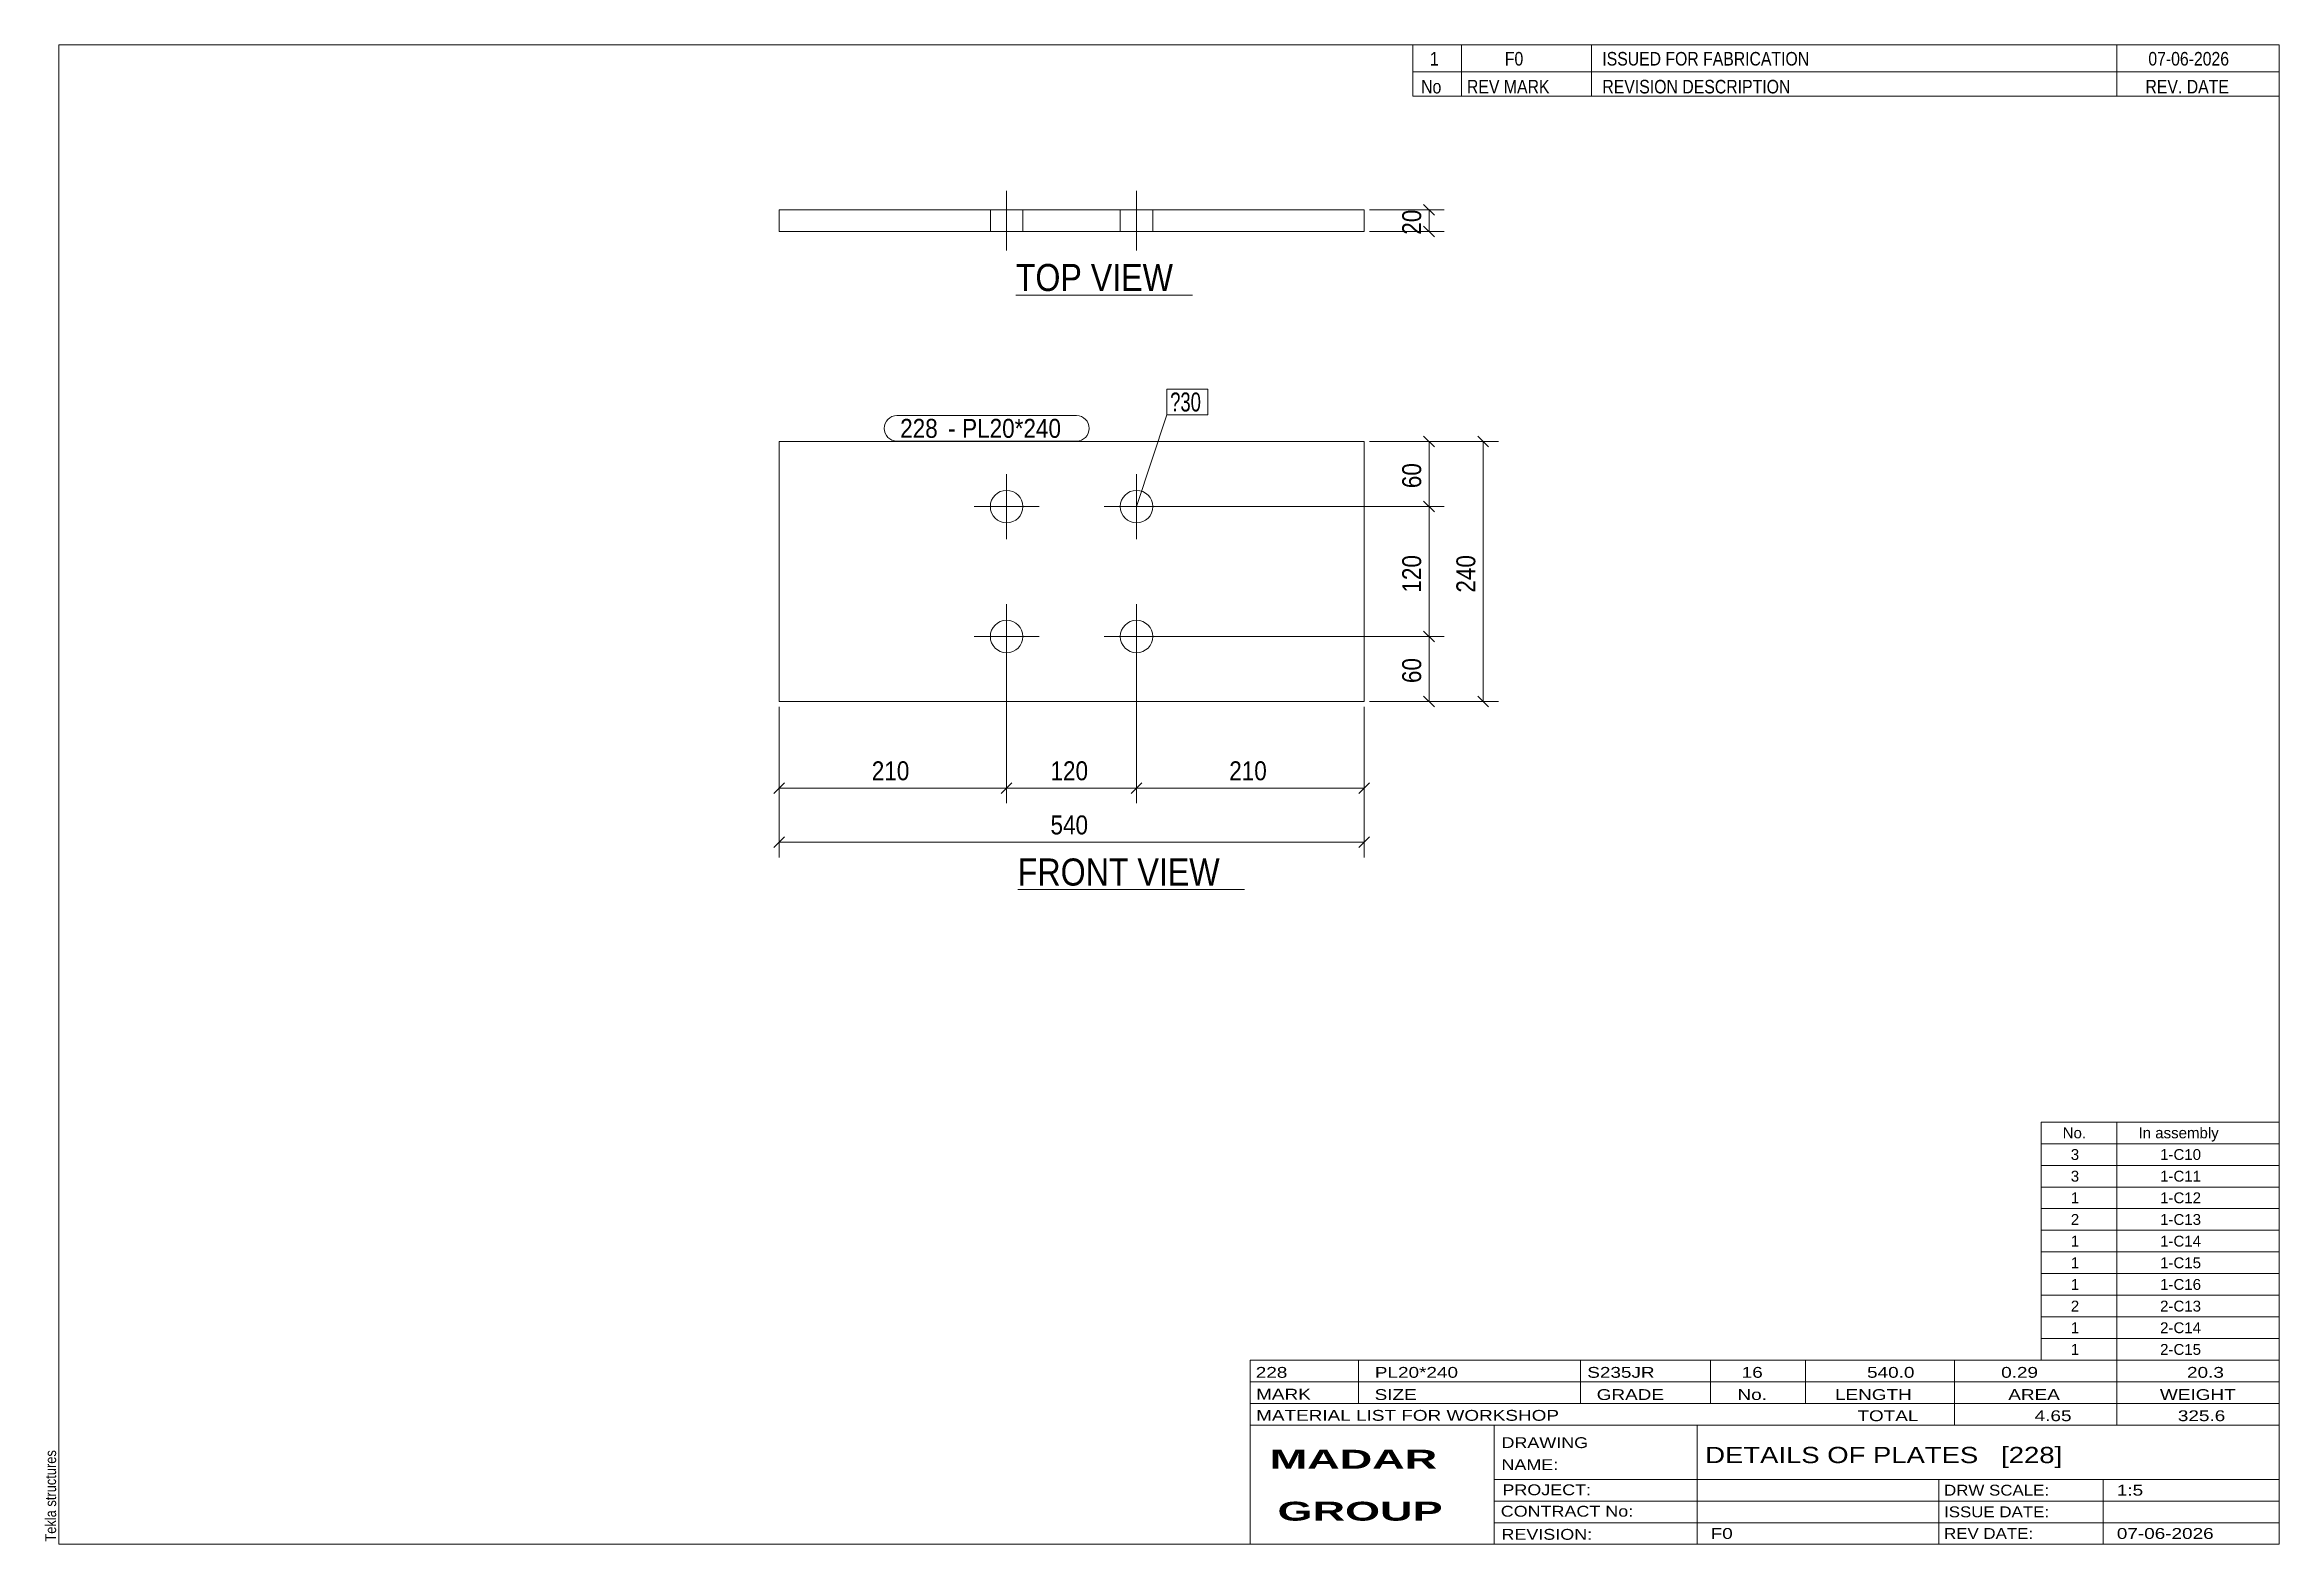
# Model space of a CAD drawing. Header units: millimetres. Extents: x 2 to 415, y 5 to 282.
import ezdxf

# ---------------------------------------------------------------- set-up
doc = ezdxf.new("R2010")
doc.units = ezdxf.units.MM
doc.linetypes.add('XKITLINE00', pattern=[0])
for name, color, linetype, lineweight in [('Bolt', 3, 'Continuous', 0), ('BoltMark', 7, 'Continuous', 0), ('Dimensions', 7, 'Continuous', 0), ('DrawingSheet', 5, 'Continuous', 0), ('OtherObjectType', 7, 'Continuous', 0), ('Part', 2, 'Continuous', 0), ('PartMark', 7, 'Continuous', 0)]:
    doc.layers.add(name, color=color, linetype=linetype, lineweight=lineweight)
doc.styles.add('ARIAL', font='ARIAL.TTF')
doc.styles.add('ARIAL_BOLD', font='ARIALBD.TTF')
doc.styles.add('ARIAL_NARROW', font='ARIALN.TTF')

# ---------------------------------------------------------------- blocks, each defined once
blk = doc.blocks.new('*A1')
at = {"layer": 'Bolt', "color": 3, "linetype": 'XKITLINE00', "lineweight": 0}
for p, q in [((180, 190.68), (180, 202.68)), ((204, 190.68), (204, 202.68)), ((174, 196.68), (186, 196.68)), ((198, 196.68), (210, 196.68)), ((180, 166.68), (180, 178.68)), ((204, 166.68), (204, 178.68)), ((174, 172.68), (186, 172.68)), ((198, 172.68), (210, 172.68))]:
    blk.add_line(p, q, dxfattribs=at)
for centre in [(180, 196.68), (204, 196.68), (180, 172.68), (204, 172.68)]:
    blk.add_circle(centre, 3, dxfattribs=at)
blk = doc.blocks.new('*A2')
at = {"layer": 'Part', "color": 2, "linetype": 'XKITLINE00', "lineweight": 0}
for p, q in [((138, 160.68), (138, 208.68)), ((138, 208.68), (246, 208.68)), ((246, 208.68), (246, 160.68)), ((246, 160.68), (138, 160.68))]:
    blk.add_line(p, q, dxfattribs=at)
blk = doc.blocks.new('*A3')
at = {"layer": 'Bolt', "color": 3, "linetype": 'XKITLINE00', "lineweight": 0}
for p, q in [((180, 244), (180, 255)), ((180, 244), (180, 255)), ((204, 244), (204, 255)), ((204, 244), (204, 255)), ((177, 251.5), (177, 247.5)), ((177, 251.5), (177, 247.5)), ((183, 251.5), (183, 247.5)), ((183, 251.5), (183, 247.5)), ((201, 251.5), (201, 247.5)), ((201, 251.5), (201, 247.5)), ((207, 251.5), (207, 247.5)), ((207, 251.5), (207, 247.5))]:
    blk.add_line(p, q, dxfattribs=at)
blk = doc.blocks.new('*A4')
at = {"layer": 'Part', "color": 2, "linetype": 'XKITLINE00', "lineweight": 0}
for p, q in [((138, 247.5), (138, 251.5)), ((246, 251.5), (138, 251.5)), ((246, 247.5), (246, 251.5)), ((246, 247.5), (138, 247.5))]:
    blk.add_line(p, q, dxfattribs=at)
blk = doc.blocks.new('*A5')
at = {"layer": 'DrawingSheet', "color": 5, "linetype": 'XKITLINE00', "lineweight": 0}
for p, q in [((415, 282), (5, 282)), ((5, 282), (5, 5)), ((415, 5), (415, 282)), ((5, 5), (415, 5))]:
    blk.add_line(p, q, dxfattribs=at)
at = {"layer": 'DrawingSheet', "color": 5, "style": 'ARIAL', "width": 0.85}
blk.add_text('Tekla structures', height=2, rotation=90, dxfattribs=at).set_placement((4.5, 5.5))
blk = doc.blocks.new('*A6')
at = {"layer": 'OtherObjectType', "color": 7, "linetype": 'XKITLINE00', "lineweight": 0}
for p, q in [((371, 83), (415, 83)), ((371, 79), (371, 83)), ((385, 79), (385, 83)), ((415, 79), (415, 83)), ((371, 79), (415, 79)), ((371, 75), (371, 79)), ((385, 75), (385, 79)), ((415, 75), (415, 79)), ((371, 75), (415, 75)), ((371, 71), (371, 75)), ((385, 71), (385, 75)), ((415, 71), (415, 75)), ((371, 71), (415, 71)), ((371, 67), (371, 71)), ((385, 67), (385, 71)), ((415, 67), (415, 71)), ((371, 67), (415, 67)), ((371, 63), (371, 67)), ((385, 63), (385, 67)), ((415, 63), (415, 67)), ((371, 63), (415, 63)), ((371, 59), (371, 63)), ((385, 59), (385, 63)), ((415, 59), (415, 63)), ((371, 59), (415, 59)), ((371, 55), (371, 59)), ((385, 55), (385, 59)), ((415, 55), (415, 59)), ((371, 55), (415, 55)), ((371, 51), (371, 55)), ((385, 51), (385, 55)), ((415, 51), (415, 55)), ((371, 51), (415, 51)), ((371, 47), (371, 51)), ((385, 47), (385, 51)), ((415, 47), (415, 51)), ((371, 47), (415, 47)), ((371, 43), (371, 47)), ((385, 43), (385, 47)), ((415, 43), (415, 47)), ((371, 43), (415, 43)), ((371, 39), (371, 43)), ((385, 39), (385, 43)), ((415, 39), (415, 43)), ((371, 39), (415, 39))]:
    blk.add_line(p, q, dxfattribs=at)
at = {"layer": 'OtherObjectType', "color": 7, "style": 'ARIAL_NARROW', "width": 1.211571}
for s, p in [('No.', (375, 80)), ('In assembly', (389, 80)), ('3', (376.5, 76)), ('1-C10', (392.99, 76)), ('3', (376.5, 72)), ('1-C11', (392.99, 72)), ('2', (376.5, 64)), ('1', (376.5, 68)), ('1-C12', (392.99, 68)), ('1-C13', (392.99, 64)), ('1', (376.5, 60)), ('1-C14', (392.99, 60)), ('1', (376.5, 56)), ('1-C15', (392.99, 56)), ('1', (376.5, 52)), ('1-C16', (392.99, 52)), ('2', (376.5, 48)), ('2-C13', (392.99, 48)), ('1', (376.5, 44)), ('2-C14', (392.99, 44)), ('1', (376.5, 40)), ('2-C15', (392.99, 40))]:
    blk.add_text(s, height=2, dxfattribs=at).set_placement(p)
blk = doc.blocks.new('*A7')
at = {"layer": 'OtherObjectType', "color": 7, "linetype": 'XKITLINE00', "lineweight": 0}
for p, q in [((255, 282), (415, 282)), ((415, 282), (255, 282)), ((255, 282), (255, 277)), ((264, 282), (264, 277)), ((288, 282), (288, 277)), ((385, 282), (385, 277)), ((415, 282), (415, 277)), ((255, 277), (415, 277)), ((255, 277), (255, 272.5)), ((255, 277), (415, 277)), ((264, 277), (264, 272.5)), ((288, 277), (288, 272.5)), ((385, 277), (385, 272.5)), ((415, 277), (415, 272.5)), ((415, 272.5), (255, 272.5))]:
    blk.add_line(p, q, dxfattribs=at)
at = {"layer": 'OtherObjectType', "color": 7, "style": 'ARIAL_NARROW'}
for s, width, p in [('1', 1.017001, (258.16, 278.15)), ('F0', 1.017001, (272, 278.15)), ('ISSUED FOR FABRICATION', 1.017001, (290, 278.15)), ('07-06-2026', 1.017001, (390.82, 278.15)), ('No', 1.02, (256.54, 273)), ('REV MARK', 1.02, (265, 273)), ('REVISION DESCRIPTION', 1.02, (290, 273)), ('REV. DATE', 1.02, (390.28, 273))]:
    blk.add_text(s, height=2.5, dxfattribs=dict(at, width=width)).set_placement(p)
blk = doc.blocks.new('*A8')
at = {"layer": 'OtherObjectType', "color": 7, "linetype": 'XKITLINE00', "lineweight": 0}
for p, q in [((225, 39), (415, 39)), ((225, 39), (225, 35)), ((225, 39), (415, 39)), ((245, 35), (245, 39)), ((286, 35), (286, 39)), ((310, 35), (310, 39)), ((327.5, 35), (327.5, 39)), ((355, 35), (355, 39)), ((385, 35), (385, 39)), ((415, 35), (415, 39)), ((225, 35), (415, 35)), ((225, 35), (225, 5)), ((225, 35), (415, 35)), ((245, 31), (245, 35)), ((286, 31), (286, 35)), ((310, 31), (310, 35)), ((327.5, 31), (327.5, 35)), ((355, 31), (355, 35)), ((385, 31), (385, 35)), ((415, 31), (415, 35)), ((225, 31), (415, 31)), ((355, 27), (355, 31)), ((385, 27), (385, 31)), ((415, 27), (415, 31)), ((225, 27), (415, 27)), ((270, 21), (270, 27)), ((307.5, 17), (307.5, 27)), ((415, 21), (415, 27)), ((270, 21), (270, 5)), ((415, 17), (415, 21)), ((270, 17), (415, 17)), ((307.5, 5), (307.5, 17)), ((352.16, 13), (352.16, 17)), ((382.5, 5), (382.5, 17)), ((415, 13), (415, 17)), ((270, 13), (415, 13)), ((352.16, 5), (352.16, 13)), ((415, 9), (415, 13)), ((270, 9), (415, 9)), ((415, 5), (415, 9)), ((225, 5), (415, 5)), ((262.5, 5), (415, 5))]:
    blk.add_line(p, q, dxfattribs=at)
at = {"layer": 'OtherObjectType', "color": 7, "style": 'ARIAL_NARROW'}
for s, height, width, p in [('228', 2, 1.525501, (226.01, 35.76)), ('PL20*240', 2, 1.525501, (248, 35.76)), ('S235JR', 2, 1.525501, (287.22, 35.76)), ('16', 2, 1.525501, (315.73, 35.76)), ('540.0', 2, 1.525501, (338.88, 35.76)), ('0.29', 2, 1.525501, (363.64, 35.76)), ('20.3', 2, 1.525501, (397.96, 35.76)), ('MARK', 2, 1.525501, (226.08, 31.73)), ('SIZE', 2, 1.525501, (247.96, 31.66)), ('GRADE', 2, 1.525501, (288.96, 31.66)), ('No.', 2, 1.525501, (314.96, 31.66)), ('LENGTH', 2, 1.525501, (332.96, 31.66)), ('AREA', 2, 1.525501, (364.96, 31.66)), ('WEIGHT', 2, 1.525501, (392.96, 31.66)), ('MATERIAL LIST FOR WORKSHOP', 2, 1.525501, (226.08, 27.82)), ('TOTAL', 2, 1.525501, (337.1, 27.75)), ('4.65', 2, 1.525501, (369.83, 27.75)), ('325.6', 2, 1.525501, (396.27, 27.75)), ('DRAWING', 2, 1.445, (271.38, 22.78)), ('NAME:', 2, 1.445, (271.38, 18.72)), ('DETAILS OF PLATES   [228]', 3, 1.474651, (309, 20)), ('PROJECT:', 2, 1.445, (271.55, 14.07)), ('DRW SCALE:', 2, 1.36, (353.1, 14)), ('1:5', 2, 1.525501, (385, 14)), ('CONTRACT No:', 2, 1.445, (271.25, 10.11)), ('ISSUE DATE:', 2, 1.36, (353.1, 10)), ('REVISION:', 2, 1.445, (271.38, 5.84)), ('F0', 2, 1.525501, (310, 6)), ('REV DATE:', 2, 1.36, (353.1, 6)), ('07-06-2026', 2, 1.525501, (385, 6))]:
    blk.add_text(s, height=height, dxfattribs=dict(at, width=width)).set_placement(p)
at = {"layer": 'OtherObjectType', "color": 1, "style": 'ARIAL_BOLD', "width": 1.7}
for s, p in [('MADAR ', (228.58, 18.97)), ('GROUP', (230.03, 9.37))]:
    blk.add_text(s, height=3.5, dxfattribs=at).set_placement(p)
blk = doc.blocks.new('*A9')
at = {"layer": 'Dimensions', "color": 7, "linetype": 'XKITLINE00', "lineweight": 0}
for p, q in [((138, 159.68), (138, 131.88)), ((246, 159.68), (246, 131.88)), ((138.99, 135.67), (137.01, 133.69)), ((138, 134.68), (246, 134.68)), ((246.99, 135.67), (245.01, 133.69))]:
    blk.add_line(p, q, dxfattribs=at)
at = {"layer": 'Dimensions', "color": 3}
for p in [(138, 134.68), (246, 134.68)]:
    blk.add_point(p, dxfattribs=at)
at = {"layer": 'Dimensions', "color": 3, "style": 'ARIAL', "width": 0.85}
blk.add_text('540', height=3.5, dxfattribs=at).set_placement((188.11, 136.13))
blk = doc.blocks.new('*A10')
at = {"layer": 'Dimensions', "color": 7, "linetype": 'XKITLINE00', "lineweight": 0}
for p, q in [((180, 171.68), (180, 141.88)), ((138, 159.68), (138, 141.88)), ((138.99, 145.67), (137.01, 143.69)), ((138, 144.68), (180, 144.68)), ((180.99, 145.67), (179.01, 143.69))]:
    blk.add_line(p, q, dxfattribs=at)
at = {"layer": 'Dimensions', "color": 3}
for p in [(138, 144.68), (180, 144.68)]:
    blk.add_point(p, dxfattribs=at)
at = {"layer": 'Dimensions', "color": 3, "style": 'ARIAL', "width": 0.85}
blk.add_text('210', height=3.5, dxfattribs=at).set_placement((155.11, 146.13))
blk = doc.blocks.new('*A11')
at = {"layer": 'Dimensions', "color": 7, "linetype": 'XKITLINE00', "lineweight": 0}
for p, q in [((180, 171.68), (180, 141.88)), ((204, 171.68), (204, 141.88)), ((180.99, 145.67), (179.01, 143.69)), ((180, 144.68), (204, 144.68)), ((204.99, 145.67), (203.01, 143.69))]:
    blk.add_line(p, q, dxfattribs=at)
at = {"layer": 'Dimensions', "color": 3}
for p in [(180, 144.68), (204, 144.68)]:
    blk.add_point(p, dxfattribs=at)
at = {"layer": 'Dimensions', "color": 3, "style": 'ARIAL', "width": 0.85}
blk.add_text('120', height=3.5, dxfattribs=at).set_placement((188.11, 146.13))
blk = doc.blocks.new('*A12')
at = {"layer": 'Dimensions', "color": 7, "linetype": 'XKITLINE00', "lineweight": 0}
for p, q in [((204, 171.68), (204, 141.88)), ((246, 159.68), (246, 141.88)), ((204.99, 145.67), (203.01, 143.69)), ((204, 144.68), (246, 144.68)), ((246.99, 145.67), (245.01, 143.69))]:
    blk.add_line(p, q, dxfattribs=at)
at = {"layer": 'Dimensions', "color": 3}
for p in [(204, 144.68), (246, 144.68)]:
    blk.add_point(p, dxfattribs=at)
at = {"layer": 'Dimensions', "color": 3, "style": 'ARIAL', "width": 0.85}
blk.add_text('210', height=3.5, dxfattribs=at).set_placement((221.11, 146.13))
blk = doc.blocks.new('*A13')
at = {"layer": 'Dimensions', "color": 7, "linetype": 'XKITLINE00', "lineweight": 0}
for p, q in [((247, 208.68), (270.8, 208.68)), ((267.01, 209.67), (268.99, 207.69)), ((268, 160.68), (268, 208.68)), ((267.01, 161.67), (268.99, 159.69)), ((247, 160.68), (270.8, 160.68))]:
    blk.add_line(p, q, dxfattribs=at)
at = {"layer": 'Dimensions', "color": 3}
for p in [(268, 208.68), (268, 160.68)]:
    blk.add_point(p, dxfattribs=at)
at = {"layer": 'Dimensions', "color": 3, "style": 'ARIAL', "width": 0.85}
blk.add_text('240', height=3.5, rotation=90.0002, dxfattribs=at).set_placement((266.55, 180.79))
blk = doc.blocks.new('*A14')
at = {"layer": 'Dimensions', "color": 7, "linetype": 'XKITLINE00', "lineweight": 0}
for p, q in [((257.01, 173.67), (258.99, 171.69)), ((205, 172.68), (260.8, 172.68)), ((258, 160.68), (258, 172.68)), ((257.01, 161.67), (258.99, 159.69)), ((247, 160.68), (260.8, 160.68))]:
    blk.add_line(p, q, dxfattribs=at)
at = {"layer": 'Dimensions', "color": 3}
for p in [(258, 172.68), (258, 160.68)]:
    blk.add_point(p, dxfattribs=at)
at = {"layer": 'Dimensions', "color": 3, "style": 'ARIAL', "width": 0.85}
blk.add_text('60', height=3.5, rotation=90.0002, dxfattribs=at).set_placement((256.55, 164.08))
blk = doc.blocks.new('*A15')
at = {"layer": 'Dimensions', "color": 7, "linetype": 'XKITLINE00', "lineweight": 0}
for p, q in [((205, 196.68), (260.8, 196.68)), ((257.01, 197.67), (258.99, 195.69)), ((258, 172.68), (258, 196.68)), ((257.01, 173.67), (258.99, 171.69)), ((205, 172.68), (260.8, 172.68))]:
    blk.add_line(p, q, dxfattribs=at)
at = {"layer": 'Dimensions', "color": 3}
for p in [(258, 196.68), (258, 172.68)]:
    blk.add_point(p, dxfattribs=at)
at = {"layer": 'Dimensions', "color": 3, "style": 'ARIAL', "width": 0.85}
blk.add_text('120', height=3.5, rotation=90.0002, dxfattribs=at).set_placement((256.55, 180.79))
blk = doc.blocks.new('*A16')
at = {"layer": 'Dimensions', "color": 7, "linetype": 'XKITLINE00', "lineweight": 0}
for p, q in [((247, 208.68), (260.8, 208.68)), ((257.01, 209.67), (258.99, 207.69)), ((258, 196.68), (258, 208.68)), ((205, 196.68), (260.8, 196.68)), ((257.01, 197.67), (258.99, 195.69))]:
    blk.add_line(p, q, dxfattribs=at)
at = {"layer": 'Dimensions', "color": 3}
for p in [(258, 208.68), (258, 196.68)]:
    blk.add_point(p, dxfattribs=at)
at = {"layer": 'Dimensions', "color": 3, "style": 'ARIAL', "width": 0.85}
blk.add_text('60', height=3.5, rotation=90.0002, dxfattribs=at).set_placement((256.55, 200.08))
blk = doc.blocks.new('*A17')
at = {"layer": 'BoltMark', "color": 7, "linetype": 'XKITLINE00', "lineweight": 0}
for p, q in [((209.6, 218.35), (217.18, 218.35)), ((209.6, 213.65), (209.6, 218.35)), ((217.18, 213.65), (217.18, 218.35)), ((204, 196.68), (209.6, 213.65)), ((209.6, 213.65), (217.18, 213.65))]:
    blk.add_line(p, q, dxfattribs=at)
at = {"layer": 'BoltMark', "color": 3, "style": 'ARIAL_NARROW', "width": 0.85}
blk.add_text('?30', height=3.5, dxfattribs=at).set_placement((210.2, 214.25))
blk = doc.blocks.new('*A18')
at = {"layer": 'PartMark', "color": 7, "linetype": 'XKITLINE00', "lineweight": 0}
for p, q in [((159.75, 213.48), (192.9, 213.48)), ((159.75, 208.78), (192.9, 208.78))]:
    blk.add_line(p, q, dxfattribs=at)
for centre, start, end in [((159.75, 211.13), 90, 270), ((192.9, 211.13), 270, 90)]:
    blk.add_arc(centre, 2.35, start, end, dxfattribs=at)
at = {"layer": 'PartMark', "color": 1, "style": 'ARIAL', "width": 0.85}
blk.add_text('228', height=3.5, dxfattribs=at).set_placement((160.35, 209.38))
at = {"layer": 'PartMark', "color": 3, "style": 'ARIAL', "width": 0.85}
for s, p in [('-', (169.19, 209.38)), ('PL20*240', (171.79, 209.38))]:
    blk.add_text(s, height=3.5, dxfattribs=at).set_placement(p)
blk = doc.blocks.new('*A19')
at = {"layer": 'OtherObjectType', "color": 7, "linetype": 'XKITLINE00', "lineweight": 0}
blk.add_line((182.07, 125.93), (223.93, 125.93), dxfattribs=at)
at = {"layer": 'OtherObjectType', "color": 3, "style": 'ARIAL', "width": 0.85}
blk.add_text('FRONT VIEW', height=5, dxfattribs=at).set_placement((182.07, 126.68))
blk = doc.blocks.new('*A20')
at = {"layer": 'Dimensions', "color": 7, "linetype": 'XKITLINE00', "lineweight": 0}
for p, q in [((257.01, 252.49), (258.99, 250.51)), ((247, 251.5), (260.8, 251.5)), ((257.01, 248.49), (258.99, 246.51)), ((258, 247.5), (258, 251.5)), ((247, 247.5), (260.8, 247.5))]:
    blk.add_line(p, q, dxfattribs=at)
at = {"layer": 'Dimensions', "color": 3}
for p in [(258, 251.5), (258, 247.5)]:
    blk.add_point(p, dxfattribs=at)
at = {"layer": 'Dimensions', "color": 3, "style": 'ARIAL', "width": 0.85}
blk.add_text('20', height=3.5, rotation=90.0002, dxfattribs=at).set_placement((256.55, 246.9))
blk = doc.blocks.new('*A21')
at = {"layer": 'OtherObjectType', "color": 7, "linetype": 'XKITLINE00', "lineweight": 0}
blk.add_line((181.7, 235.75), (214.3, 235.75), dxfattribs=at)
at = {"layer": 'OtherObjectType', "color": 3, "style": 'ARIAL', "width": 0.85}
blk.add_text('TOP VIEW', height=5, dxfattribs=at).set_placement((181.7, 236.5))

msp = doc.modelspace()

# ---------------------------------------------------------------- block references
at = {"lineweight": 0}
for name in ['*A5', '*A7', '*A3', '*A20', '*A4', '*A21', '*A17', '*A18', '*A2', '*A16', '*A13', '*A1', '*A15', '*A14', '*A10', '*A11', '*A12', '*A9', '*A19', '*A6', '*A8']:
    msp.add_blockref(name, (0, 0), dxfattribs=at)

doc.saveas('drawing.dxf')
